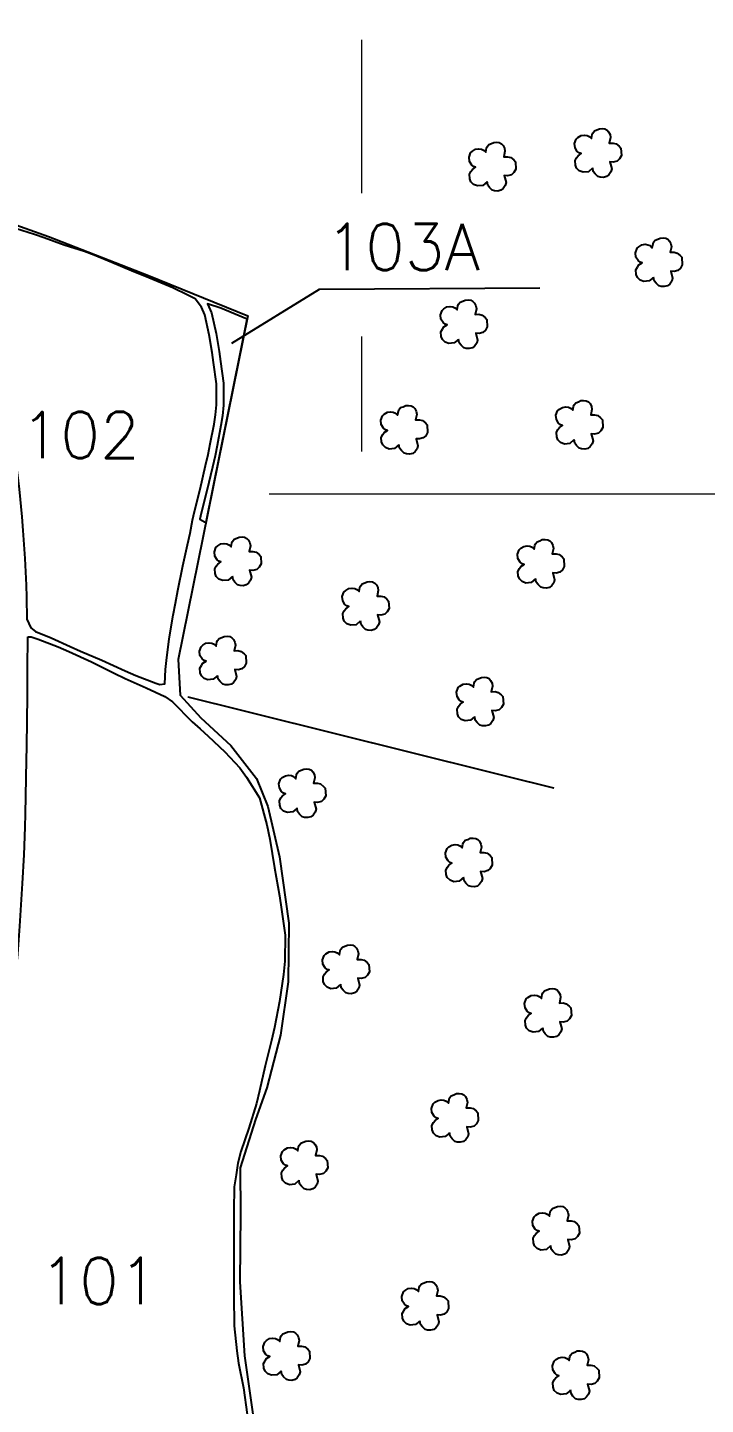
# Model space of a CAD drawing. Extents: x 724231 to 728431, y 7817664 to 7823604.
# Drawn here: x 726412 to 726793, y 7821088 to 7821862 of the extents above; entities that cross this region are included whole.
import ezdxf

# ---------------------------------------------------------------- set-up
doc = ezdxf.new("R2010")
doc.units = 0
doc.header["$MEASUREMENT"] = 0
doc.linetypes.add('CONTINUO', pattern=[0])
for name, color, linetype, lineweight in [('0114000626', 1, 'Continuous', 25), ('0114000626101', 5, 'Continuous', 25), ('0114000626102', 5, 'Continuous', 25), ('0114000626103', 5, 'Continuous', 25), ('MALHA', 8, 'Continuous', 9)]:
    doc.layers.add(name, color=color, linetype=linetype, lineweight=lineweight)
for name, color, linetype in [('_SIMBOLO ARVORE', 118, 'Continuous'), ('CERCA', 56, 'CONTINUO'), ('TEXTO_NUN_TAL', 7, 'Continuous')]:
    doc.layers.add(name, color=color, linetype=linetype)
doc.styles.add('Simplex', font='simplex.shx')
doc.linetypes.add('CERCA_5000', pattern='A,25,-10,["+",Standard,S=8,R=45,X=-1.5,Y=-4.75],-4.5', length=39.5)

msp = doc.modelspace()

# ---------------------------------------------------------------- linework, layer by layer
at = {"linetype": 'Continuous'}
msp.add_lwpolyline([(726527.11, 7821684.65), (726576.31, 7821715.16), (726699.94, 7821715.82)], dxfattribs=at)
at = {"layer": '0114000626', "linetype": 'CONTINUO'}
msp.add_lwpolyline([(726073.72, 7821871.99), (726153.26, 7821844.5), (726229.98, 7821813.78), (726312.67, 7821784.35), (726424.15, 7821744.72), (726480.24, 7821722.73), (726536, 7821700.09), (726496.94, 7821507), (726497.97, 7821487.05), (726509.7, 7821474.32), (726526.46, 7821458.64), (726540.86, 7821440.12), (726547.15, 7821424.34), (726553.8, 7821396.12), (726559.05, 7821358.84), (726558.65, 7821325.86), (726554.31, 7821295.9), (726546.76, 7821266.37), (726540.38, 7821248.65), (726531.61, 7821221.5), (726531.87, 7821195.73), (726531.56, 7821157.41), (726534.18, 7821115.78), (726540.92, 7821068.61)], dxfattribs=at)
at = {"layer": '0114000626101', "linetype": 'CONTINUO', "flags": 128}
msp.add_lwpolyline([(726412.39, 7821519.84), (726414.41, 7821519.67), (726418.27, 7821518.39), (726429.44, 7821514.09), (726435.41, 7821511.56), (726448.13, 7821505.77), (726461.01, 7821499.37), (726467.16, 7821496.43), (726478.84, 7821491.1), (726489.42, 7821486.2), (726493.65, 7821483.23), (726504.72, 7821472.05), (726509.19, 7821468.12), (726513.77, 7821463.97), (726523.15, 7821455.21), (726531.46, 7821446.06), (726535.34, 7821440.88), (726542.56, 7821429.35), (726546.64, 7821414.04), (726548.33, 7821406.15), (726550.99, 7821389.93), (726553.8, 7821374.17), (726555, 7821366.61), (726556.99, 7821352.1), (726556.72, 7821337.55), (726556.09, 7821330.09), (726553.81, 7821314.83), (726550.97, 7821300.19), (726549.34, 7821292.97), (726545.7, 7821278.74), (726542.64, 7821264.62), (726540.82, 7821257.63), (726536.6, 7821243.8), (726532.07, 7821230.55), (726530.42, 7821223.96), (726529.37, 7821217.4), (726528.33, 7821210.84), (726528.23, 7821197.26), (726528.2, 7821189.95), (726528.18, 7821174.3), (726528.11, 7821157.9), (726528.14, 7821149.58), (726528.33, 7821132.72), (726529.75, 7821118.65), (726530.79, 7821111.66), (726533.51, 7821097.77), (726535.58, 7821082.92), (726536.44, 7821075.44), (726537.79, 7821060.39), (726538.13, 7821046.54), (726538.36, 7821040.13), (726538.96, 7821028.33), (726541.52, 7821014.04), (726542.73, 7821006.42), (726545, 7820990.23), (726546.92, 7820975.74), (726547.77, 7820968.82), (726549.24, 7820955.63), (726549.76, 7820941.68), (726549.78, 7820936.22), (726549.55, 7820932.27), (726548.11, 7820930.06), (726544.46, 7820930.52), (726541.18, 7820931.81), (726531.7, 7820936.5), (726519.43, 7820942.53), (726513.01, 7820945.72), (726499.63, 7820952.43), (726488.53, 7820958.15), (726482.41, 7820961.36), (726469.03, 7820968.46), (726454.46, 7820975.53), (726447.69, 7820978.92), (726435.19, 7820985.42), (726420.32, 7820993.45), (726413.57, 7820997.01), (726401.43, 7821003.26), (726389.9, 7821008.34), (726385.16, 7821010.48), (726377.74, 7821013.96), (726377.09, 7821019.34), (726377.24, 7821023.15), (726378.51, 7821033.03), (726380.25, 7821046.99), (726381.06, 7821054.59), (726382.52, 7821071.05), (726383.9, 7821086.97), (726384.66, 7821095), (726386.32, 7821111.18), (726387.96, 7821127.97), (726388.77, 7821136.67), (726390.36, 7821154.65), (726392.26, 7821173.51), (726393.2, 7821182.69), (726395.07, 7821200.59), (726396.59, 7821215.44), (726397.34, 7821223.2), (726398.8, 7821239.39), (726400.07, 7821254.23), (726400.68, 7821261.76), (726401.86, 7821277.06), (726402.93, 7821293.38), (726403.52, 7821301.54), (726404.8, 7821317.86), (726406.14, 7821333.53), (726406.78, 7821341.41), (726408, 7821357.22), (726409.47, 7821381.16), (726410.48, 7821397.22), (726410.97, 7821412.75), (726411.16, 7821420.3), (726411.73, 7821450.55), (726411.85, 7821458.22), (726412.17, 7821486.81), (726412.35, 7821505.68), (726412.4, 7821515.88)], close=True, dxfattribs=at)
at = {"layer": '0114000626102', "linetype": 'CONTINUO', "flags": 128}
msp.add_lwpolyline([(726389.01, 7821715.72), (726392.06, 7821701.38), (726393.56, 7821693.96), (726396.51, 7821678.65), (726399.17, 7821663.66), (726400.43, 7821656.1), (726402.83, 7821640.83), (726404.84, 7821625.94), (726405.78, 7821618.33), (726407.56, 7821602.79), (726409.02, 7821587.21), (726409.66, 7821579.41), (726410.76, 7821563.79), (726411.42, 7821548.84), (726411.63, 7821542.02), (726411.82, 7821529.66), (726414.05, 7821524.81), (726416.79, 7821522.7), (726425.55, 7821519.13), (726436.28, 7821514.25), (726441.99, 7821511.76), (726454.08, 7821506.68), (726467.06, 7821500.67), (726473.13, 7821498.09), (726484.43, 7821493.77), (726486.63, 7821492.97), (726489.3, 7821493.27), (726489.85, 7821501.41), (726490.35, 7821506.48), (726491.84, 7821518.63), (726494.11, 7821531.84), (726495.35, 7821538.69), (726496.7, 7821545.8), (726499.58, 7821559.67), (726502.2, 7821571.44), (726503.57, 7821577.99), (726504.89, 7821585.3), (726506.02, 7821590.23), (726509.19, 7821602.66), (726512.31, 7821615.99), (726513.7, 7821622.25), (726514.92, 7821628.09), (726517.03, 7821639.17), (726517.93, 7821644.4), (726518.37, 7821650), (726518.35, 7821661.93), (726516.81, 7821673.91), (726515.99, 7821679.42), (726514.29, 7821689.47), (726511.83, 7821700.6), (726509.92, 7821704.89), (726506.51, 7821709.6), (726502.33, 7821711.7), (726493.85, 7821715.81), (726489.39, 7821717.73), (726480.32, 7821721.5), (726475.71, 7821723.33), (726470.63, 7821725.42), (726459.54, 7821730.11), (726449.62, 7821734.22), (726444.28, 7821736.15), (726432.86, 7821739.77), (726421.57, 7821743.92), (726416.12, 7821745.81), (726405.58, 7821749.22), (726396.43, 7821752.16), (726392.43, 7821753.32), (726389.01, 7821754.17), (726385.8, 7821754.05), (726384.09, 7821752.61), (726382.78, 7821751.01), (726383.1, 7821744.14), (726385.27, 7821733.51), (726386.45, 7821727.82)], close=True, dxfattribs=at)
at = {"layer": '0114000626103'}
msp.add_lwpolyline([(726531.12, 7821700.13), (726520.85, 7821704.45), (726513.42, 7821706.75), (726515.61, 7821701.84), (726518.17, 7821690.22), (726519.9, 7821680.04), (726520.73, 7821674.45), (726522.3, 7821662.18), (726522.33, 7821649.84), (726521.86, 7821643.9), (726520.92, 7821638.46), (726518.8, 7821627.31), (726517.57, 7821621.41), (726516.17, 7821615.11), (726513.03, 7821601.72), (726509.86, 7821589.3), (726509.09, 7821585.92), (726511.63, 7821584.34), (726512.54, 7821584.09), (726535.62, 7821698.14)], close=True, dxfattribs=at)
at = {"layer": '_SIMBOLO ARVORE', "linetype": 'CONTINUO'}
for points in [[(726729.66, 7821783.04, 0), (726727.29, 7821781.05, 0), (726724.28, 7821780.71, 0), (726722.14, 7821781.54, 0), (726720.61, 7821783.04, 0), (726719.99, 7821784.75, 0), (726719.82, 7821787.28, 0), (726720.64, 7821788.88, 0), (726721.5, 7821790.06, 0), (726723.23, 7821791.23, 0), (726722.13, 7821791.59, 0), (726721.05, 7821792.48, 0), (726719.77, 7821794.5, 0), (726719.53, 7821796.9, 0), (726720.46, 7821799.4, 0), (726721.43, 7821800.29, 0), (726723.2, 7821801.37, 0), (726725.05, 7821801.62, 0), (726726.54, 7821801.41, 0), (726727.71, 7821800.87, 0), (726729, 7821799.72, 0), (726729.38, 7821801.91, 0), (726729.71, 7821802.79, 0), (726730.67, 7821804.01, 0), (726732.1, 7821804.53, 0), (726733.5, 7821805.15, 0), (726735.07, 7821805.29, 0), (726736.55, 7821805.08, 0), (726737.76, 7821804.44, 0), (726738.65, 7821803.48, 0), (726739.44, 7821801.93, 0), (726739.74, 7821800.2, 0), (726739.03, 7821797.13, 0), (726741.18, 7821797.17, 0), (726742.96, 7821796.74, 0), (726744.64, 7821795.41, 0), (726745.57, 7821794.35, 0), (726745.82, 7821790.12, 0), (726744.79, 7821788.23, 0), (726743.41, 7821786.96, 0), (726741.24, 7821786.39, 0), (726739.34, 7821786.55, 0), (726740.36, 7821782.6, 0), (726739.89, 7821780.92, 0), (726738.75, 7821779.31, 0), (726737.49, 7821778.31, 0), (726735.71, 7821777.88, 0), (726733.94, 7821777.98, 0), (726732.61, 7821778.36, 0), (726731.09, 7821779.85, 0), (726730.05, 7821781.2, 0), (726729.73, 7821783.25, 0)], [(726670.36, 7821775.37, 0), (726667.99, 7821773.39, 0), (726664.98, 7821773.04, 0), (726662.83, 7821773.87, 0), (726661.31, 7821775.37, 0), (726660.68, 7821777.08, 0), (726660.51, 7821779.61, 0), (726661.33, 7821781.21, 0), (726662.2, 7821782.39, 0), (726663.93, 7821783.56, 0), (726662.83, 7821783.92, 0), (726661.74, 7821784.81, 0), (726660.46, 7821786.83, 0), (726660.23, 7821789.23, 0), (726661.15, 7821791.73, 0), (726662.12, 7821792.62, 0), (726663.89, 7821793.7, 0), (726665.75, 7821793.95, 0), (726667.23, 7821793.74, 0), (726668.41, 7821793.2, 0), (726669.69, 7821792.05, 0), (726670.08, 7821794.24, 0), (726670.41, 7821795.12, 0), (726671.37, 7821796.34, 0), (726672.8, 7821796.86, 0), (726674.19, 7821797.48, 0), (726675.76, 7821797.62, 0), (726677.25, 7821797.41, 0), (726678.45, 7821796.77, 0), (726679.35, 7821795.81, 0), (726680.13, 7821794.26, 0), (726680.44, 7821792.53, 0), (726679.73, 7821789.46, 0), (726681.88, 7821789.5, 0), (726683.66, 7821789.07, 0), (726685.34, 7821787.74, 0), (726686.27, 7821786.68, 0), (726686.52, 7821782.45, 0), (726685.48, 7821780.56, 0), (726684.11, 7821779.29, 0), (726681.94, 7821778.72, 0), (726680.04, 7821778.88, 0), (726681.05, 7821774.93, 0), (726680.59, 7821773.25, 0), (726679.45, 7821771.64, 0), (726678.19, 7821770.64, 0), (726676.4, 7821770.21, 0), (726674.63, 7821770.31, 0), (726673.3, 7821770.69, 0), (726671.78, 7821772.18, 0), (726670.75, 7821773.53, 0), (726670.43, 7821775.58, 0)], [(726763.85, 7821721.68, 0), (726761.48, 7821719.7, 0), (726758.47, 7821719.35, 0), (726756.32, 7821720.18, 0), (726754.8, 7821721.68, 0), (726754.17, 7821723.39, 0), (726754, 7821725.92, 0), (726754.82, 7821727.52, 0), (726755.69, 7821728.7, 0), (726757.42, 7821729.87, 0), (726756.32, 7821730.23, 0), (726755.23, 7821731.12, 0), (726753.95, 7821733.14, 0), (726753.72, 7821735.54, 0), (726754.64, 7821738.04, 0), (726755.61, 7821738.93, 0), (726757.38, 7821740.01, 0), (726759.24, 7821740.26, 0), (726760.72, 7821740.05, 0), (726761.9, 7821739.51, 0), (726763.18, 7821738.36, 0), (726763.57, 7821740.55, 0), (726763.9, 7821741.43, 0), (726764.86, 7821742.65, 0), (726766.29, 7821743.17, 0), (726767.68, 7821743.79, 0), (726769.25, 7821743.93, 0), (726770.74, 7821743.72, 0), (726771.94, 7821743.09, 0), (726772.84, 7821742.12, 0), (726773.62, 7821740.57, 0), (726773.93, 7821738.84, 0), (726773.22, 7821735.77, 0), (726775.37, 7821735.81, 0), (726777.15, 7821735.38, 0), (726778.83, 7821734.05, 0), (726779.76, 7821732.99, 0), (726780.01, 7821728.76, 0), (726778.97, 7821726.87, 0), (726777.6, 7821725.61, 0), (726775.43, 7821725.03, 0), (726773.53, 7821725.19, 0), (726774.54, 7821721.24, 0), (726774.08, 7821719.56, 0), (726772.94, 7821717.96, 0), (726771.68, 7821716.95, 0), (726769.89, 7821716.52, 0), (726768.12, 7821716.62, 0), (726766.79, 7821717, 0), (726765.27, 7821718.49, 0), (726764.24, 7821719.84, 0), (726763.92, 7821721.89, 0)], [(726654.31, 7821686.82, 0), (726651.94, 7821684.83, 0), (726648.93, 7821684.48, 0), (726646.79, 7821685.32, 0), (726645.26, 7821686.81, 0), (726644.64, 7821688.53, 0), (726644.47, 7821691.06, 0), (726645.29, 7821692.65, 0), (726646.15, 7821693.84, 0), (726647.88, 7821695.01, 0), (726646.78, 7821695.36, 0), (726645.7, 7821696.26, 0), (726644.42, 7821698.28, 0), (726644.18, 7821700.68, 0), (726645.11, 7821703.17, 0), (726646.08, 7821704.07, 0), (726647.85, 7821705.15, 0), (726649.7, 7821705.4, 0), (726651.19, 7821705.19, 0), (726652.36, 7821704.65, 0), (726653.64, 7821703.5, 0), (726654.03, 7821705.69, 0), (726654.36, 7821706.57, 0), (726655.32, 7821707.78, 0), (726656.75, 7821708.31, 0), (726658.15, 7821708.93, 0), (726659.72, 7821709.07, 0), (726661.2, 7821708.86, 0), (726662.41, 7821708.22, 0), (726663.3, 7821707.25, 0), (726664.09, 7821705.71, 0), (726664.39, 7821703.98, 0), (726663.68, 7821700.91, 0), (726665.83, 7821700.94, 0), (726667.61, 7821700.52, 0), (726669.29, 7821699.19, 0), (726670.22, 7821698.12, 0), (726670.47, 7821693.9, 0), (726669.44, 7821692, 0), (726668.06, 7821690.74, 0), (726665.89, 7821690.16, 0), (726663.99, 7821690.33, 0), (726665.01, 7821686.38, 0), (726664.54, 7821684.7, 0), (726663.4, 7821683.09, 0), (726662.14, 7821682.09, 0), (726660.36, 7821681.65, 0), (726658.59, 7821681.76, 0), (726657.26, 7821682.14, 0), (726655.74, 7821683.63, 0), (726654.7, 7821684.98, 0), (726654.38, 7821687.02, 0)], [(726620.82, 7821627.55, 0), (726618.45, 7821625.56, 0), (726615.44, 7821625.22, 0), (726613.3, 7821626.05, 0), (726611.78, 7821627.55, 0), (726611.15, 7821629.26, 0), (726610.98, 7821631.79, 0), (726611.8, 7821633.39, 0), (726612.66, 7821634.57, 0), (726614.4, 7821635.74, 0), (726613.29, 7821636.1, 0), (726612.21, 7821636.99, 0), (726610.93, 7821639.01, 0), (726610.7, 7821641.41, 0), (726611.62, 7821643.91, 0), (726612.59, 7821644.8, 0), (726614.36, 7821645.88, 0), (726616.21, 7821646.13, 0), (726617.7, 7821645.92, 0), (726618.87, 7821645.38, 0), (726620.16, 7821644.23, 0), (726620.54, 7821646.42, 0), (726620.87, 7821647.3, 0), (726621.83, 7821648.52, 0), (726623.26, 7821649.04, 0), (726624.66, 7821649.66, 0), (726626.23, 7821649.8, 0), (726627.71, 7821649.59, 0), (726628.92, 7821648.95, 0), (726629.81, 7821647.99, 0), (726630.6, 7821646.44, 0), (726630.91, 7821644.71, 0), (726630.19, 7821641.64, 0), (726632.34, 7821641.68, 0), (726634.12, 7821641.25, 0), (726635.8, 7821639.92, 0), (726636.73, 7821638.86, 0), (726636.98, 7821634.63, 0), (726635.95, 7821632.74, 0), (726634.57, 7821631.47, 0), (726632.4, 7821630.9, 0), (726630.5, 7821631.06, 0), (726631.52, 7821627.11, 0), (726631.05, 7821625.43, 0), (726629.91, 7821623.82, 0), (726628.65, 7821622.82, 0), (726626.87, 7821622.38, 0), (726625.1, 7821622.49, 0), (726623.77, 7821622.87, 0), (726622.25, 7821624.36, 0), (726621.21, 7821625.71, 0), (726620.89, 7821627.76, 0)], [(726719.19, 7821630.34, 0), (726716.83, 7821628.35, 0), (726713.82, 7821628.01, 0), (726711.67, 7821628.84, 0), (726710.15, 7821630.33, 0), (726709.52, 7821632.05, 0), (726709.35, 7821634.58, 0), (726710.17, 7821636.18, 0), (726711.04, 7821637.36, 0), (726712.77, 7821638.53, 0), (726711.67, 7821638.88, 0), (726710.58, 7821639.78, 0), (726709.3, 7821641.8, 0), (726709.07, 7821644.2, 0), (726709.99, 7821646.7, 0), (726710.96, 7821647.59, 0), (726712.73, 7821648.67, 0), (726714.59, 7821648.92, 0), (726716.07, 7821648.71, 0), (726717.24, 7821648.17, 0), (726718.53, 7821647.02, 0), (726718.92, 7821649.21, 0), (726719.24, 7821650.09, 0), (726720.2, 7821651.3, 0), (726721.63, 7821651.83, 0), (726723.03, 7821652.45, 0), (726724.6, 7821652.59, 0), (726726.08, 7821652.38, 0), (726727.29, 7821651.74, 0), (726728.19, 7821650.78, 0), (726728.97, 7821649.23, 0), (726729.28, 7821647.5, 0), (726728.57, 7821644.43, 0), (726730.72, 7821644.47, 0), (726732.5, 7821644.04, 0), (726734.17, 7821642.71, 0), (726735.11, 7821641.65, 0), (726735.36, 7821637.42, 0), (726734.32, 7821635.52, 0), (726732.94, 7821634.26, 0), (726730.78, 7821633.68, 0), (726728.88, 7821633.85, 0), (726729.89, 7821629.9, 0), (726729.43, 7821628.22, 0), (726728.28, 7821626.61, 0), (726727.03, 7821625.61, 0), (726725.24, 7821625.17, 0), (726723.47, 7821625.28, 0), (726722.14, 7821625.66, 0), (726720.62, 7821627.15, 0), (726719.59, 7821628.5, 0), (726719.27, 7821630.55, 0)], [(726527.33, 7821553.64, 0), (726524.96, 7821551.65, 0), (726521.95, 7821551.31, 0), (726519.81, 7821552.14, 0), (726518.29, 7821553.64, 0), (726517.66, 7821555.35, 0), (726517.49, 7821557.88, 0), (726518.31, 7821559.48, 0), (726519.17, 7821560.66, 0), (726520.91, 7821561.83, 0), (726519.8, 7821562.19, 0), (726518.72, 7821563.08, 0), (726517.44, 7821565.1, 0), (726517.21, 7821567.5, 0), (726518.13, 7821570, 0), (726519.1, 7821570.89, 0), (726520.87, 7821571.97, 0), (726522.72, 7821572.22, 0), (726524.21, 7821572.01, 0), (726525.38, 7821571.47, 0), (726526.67, 7821570.32, 0), (726527.05, 7821572.51, 0), (726527.38, 7821573.39, 0), (726528.34, 7821574.61, 0), (726529.77, 7821575.13, 0), (726531.17, 7821575.75, 0), (726532.74, 7821575.89, 0), (726534.22, 7821575.68, 0), (726535.43, 7821575.04, 0), (726536.32, 7821574.08, 0), (726537.11, 7821572.53, 0), (726537.42, 7821570.8, 0), (726536.7, 7821567.73, 0), (726538.85, 7821567.77, 0), (726540.63, 7821567.34, 0), (726542.31, 7821566.01, 0), (726543.24, 7821564.95, 0), (726543.49, 7821560.72, 0), (726542.46, 7821558.83, 0), (726541.08, 7821557.56, 0), (726538.91, 7821556.99, 0), (726537.01, 7821557.15, 0), (726538.03, 7821553.2, 0), (726537.56, 7821551.52, 0), (726536.42, 7821549.91, 0), (726535.16, 7821548.91, 0), (726533.38, 7821548.47, 0), (726531.61, 7821548.58, 0), (726530.28, 7821548.96, 0), (726528.76, 7821550.45, 0), (726527.72, 7821551.8, 0), (726527.4, 7821553.85, 0)], [(726697.57, 7821552.25, 0), (726695.2, 7821550.26, 0), (726692.19, 7821549.91, 0), (726690.04, 7821550.75, 0), (726688.52, 7821552.24, 0), (726687.89, 7821553.95, 0), (726687.72, 7821556.48, 0), (726688.54, 7821558.08, 0), (726689.41, 7821559.26, 0), (726691.14, 7821560.44, 0), (726690.04, 7821560.79, 0), (726688.95, 7821561.69, 0), (726687.67, 7821563.7, 0), (726687.44, 7821566.1, 0), (726688.36, 7821568.6, 0), (726689.33, 7821569.5, 0), (726691.1, 7821570.58, 0), (726692.96, 7821570.83, 0), (726694.44, 7821570.62, 0), (726695.61, 7821570.07, 0), (726696.9, 7821568.92, 0), (726697.29, 7821571.12, 0), (726697.61, 7821571.99, 0), (726698.58, 7821573.21, 0), (726700.01, 7821573.74, 0), (726701.4, 7821574.36, 0), (726702.97, 7821574.5, 0), (726704.46, 7821574.29, 0), (726705.66, 7821573.65, 0), (726706.56, 7821572.68, 0), (726707.34, 7821571.13, 0), (726707.65, 7821569.41, 0), (726706.94, 7821566.34, 0), (726709.09, 7821566.37, 0), (726710.87, 7821565.94, 0), (726712.55, 7821564.61, 0), (726713.48, 7821563.55, 0), (726713.73, 7821559.32, 0), (726712.69, 7821557.43, 0), (726711.32, 7821556.17, 0), (726709.15, 7821555.59, 0), (726707.25, 7821555.76, 0), (726708.26, 7821551.81, 0), (726707.8, 7821550.13, 0), (726706.66, 7821548.52, 0), (726705.4, 7821547.52, 0), (726703.61, 7821547.08, 0), (726701.84, 7821547.19, 0), (726700.51, 7821547.56, 0), (726698.99, 7821549.06, 0), (726697.96, 7821550.41, 0), (726697.64, 7821552.45, 0)], [(726599.19, 7821528.54, 0), (726596.82, 7821526.55, 0), (726593.81, 7821526.21, 0), (726591.67, 7821527.04, 0), (726590.15, 7821528.53, 0), (726589.52, 7821530.25, 0), (726589.35, 7821532.78, 0), (726590.17, 7821534.38, 0), (726591.03, 7821535.56, 0), (726592.77, 7821536.73, 0), (726591.66, 7821537.08, 0), (726590.58, 7821537.98, 0), (726589.3, 7821540, 0), (726589.07, 7821542.4, 0), (726589.99, 7821544.9, 0), (726590.96, 7821545.79, 0), (726592.73, 7821546.87, 0), (726594.58, 7821547.12, 0), (726596.07, 7821546.91, 0), (726597.24, 7821546.37, 0), (726598.53, 7821545.22, 0), (726598.91, 7821547.41, 0), (726599.24, 7821548.29, 0), (726600.2, 7821549.5, 0), (726601.63, 7821550.03, 0), (726603.03, 7821550.65, 0), (726604.6, 7821550.79, 0), (726606.08, 7821550.58, 0), (726607.29, 7821549.94, 0), (726608.19, 7821548.97, 0), (726608.97, 7821547.43, 0), (726609.28, 7821545.7, 0), (726608.56, 7821542.63, 0), (726610.72, 7821542.66, 0), (726612.5, 7821542.24, 0), (726614.17, 7821540.91, 0), (726615.1, 7821539.84, 0), (726615.36, 7821535.62, 0), (726614.32, 7821533.72, 0), (726612.94, 7821532.46, 0), (726610.77, 7821531.88, 0), (726608.87, 7821532.05, 0), (726609.89, 7821528.1, 0), (726609.42, 7821526.42, 0), (726608.28, 7821524.81, 0), (726607.03, 7821523.81, 0), (726605.24, 7821523.37, 0), (726603.47, 7821523.48, 0), (726602.14, 7821523.86, 0), (726600.62, 7821525.35, 0), (726599.58, 7821526.7, 0), (726599.27, 7821528.74, 0)], [(726518.96, 7821497.86, 0), (726516.59, 7821495.87, 0), (726513.58, 7821495.53, 0), (726511.43, 7821496.36, 0), (726509.91, 7821497.85, 0), (726509.28, 7821499.57, 0), (726509.11, 7821502.1, 0), (726509.93, 7821503.7, 0), (726510.8, 7821504.88, 0), (726512.53, 7821506.05, 0), (726511.43, 7821506.4, 0), (726510.34, 7821507.3, 0), (726509.06, 7821509.32, 0), (726508.83, 7821511.72, 0), (726509.76, 7821514.22, 0), (726510.73, 7821515.11, 0), (726512.49, 7821516.19, 0), (726514.35, 7821516.44, 0), (726515.83, 7821516.23, 0), (726517.01, 7821515.69, 0), (726518.29, 7821514.54, 0), (726518.68, 7821516.73, 0), (726519.01, 7821517.61, 0), (726519.97, 7821518.82, 0), (726521.4, 7821519.35, 0), (726522.79, 7821519.97, 0), (726524.36, 7821520.11, 0), (726525.85, 7821519.9, 0), (726527.06, 7821519.26, 0), (726527.95, 7821518.3, 0), (726528.74, 7821516.75, 0), (726529.04, 7821515.02, 0), (726528.33, 7821511.95, 0), (726530.48, 7821511.99, 0), (726532.26, 7821511.56, 0), (726533.94, 7821510.23, 0), (726534.87, 7821509.17, 0), (726535.12, 7821504.94, 0), (726534.08, 7821503.04, 0), (726532.71, 7821501.78, 0), (726530.54, 7821501.2, 0), (726528.64, 7821501.37, 0), (726529.65, 7821497.42, 0), (726529.19, 7821495.74, 0), (726528.05, 7821494.13, 0), (726526.79, 7821493.13, 0), (726525, 7821492.69, 0), (726523.23, 7821492.8, 0), (726521.91, 7821493.18, 0), (726520.38, 7821494.67, 0), (726519.35, 7821496.02, 0), (726519.03, 7821498.07, 0)], [(726663.38, 7821474.85, 0), (726661.01, 7821472.86, 0), (726658, 7821472.52, 0), (726655.86, 7821473.35, 0), (726654.33, 7821474.84, 0), (726653.71, 7821476.56, 0), (726653.54, 7821479.09, 0), (726654.36, 7821480.69, 0), (726655.22, 7821481.87, 0), (726656.95, 7821483.04, 0), (726655.85, 7821483.39, 0), (726654.76, 7821484.29, 0), (726653.49, 7821486.31, 0), (726653.25, 7821488.71, 0), (726654.18, 7821491.21, 0), (726655.15, 7821492.1, 0), (726656.92, 7821493.18, 0), (726658.77, 7821493.43, 0), (726660.26, 7821493.22, 0), (726661.43, 7821492.68, 0), (726662.71, 7821491.53, 0), (726663.1, 7821493.72, 0), (726663.43, 7821494.6, 0), (726664.39, 7821495.81, 0), (726665.82, 7821496.34, 0), (726667.22, 7821496.96, 0), (726668.79, 7821497.1, 0), (726670.27, 7821496.89, 0), (726671.48, 7821496.25, 0), (726672.37, 7821495.29, 0), (726673.16, 7821493.74, 0), (726673.46, 7821492.01, 0), (726672.75, 7821488.94, 0), (726674.9, 7821488.98, 0), (726676.68, 7821488.55, 0), (726678.36, 7821487.22, 0), (726679.29, 7821486.16, 0), (726679.54, 7821481.93, 0), (726678.51, 7821480.03, 0), (726677.13, 7821478.77, 0), (726674.96, 7821478.19, 0), (726673.06, 7821478.36, 0), (726674.08, 7821474.41, 0), (726673.61, 7821472.73, 0), (726672.47, 7821471.12, 0), (726671.21, 7821470.12, 0), (726669.43, 7821469.68, 0), (726667.66, 7821469.79, 0), (726666.33, 7821470.17, 0), (726664.81, 7821471.66, 0), (726663.77, 7821473.01, 0), (726663.45, 7821475.06, 0)], [(726563.6, 7821423.38, 0), (726561.23, 7821421.39, 0), (726558.22, 7821421.05, 0), (726556.08, 7821421.88, 0), (726554.56, 7821423.38, 0), (726553.93, 7821425.09, 0), (726553.76, 7821427.62, 0), (726554.58, 7821429.22, 0), (726555.44, 7821430.4, 0), (726557.18, 7821431.57, 0), (726556.07, 7821431.93, 0), (726554.99, 7821432.82, 0), (726553.71, 7821434.84, 0), (726553.48, 7821437.24, 0), (726554.4, 7821439.74, 0), (726555.37, 7821440.63, 0), (726557.14, 7821441.71, 0), (726558.99, 7821441.96, 0), (726560.48, 7821441.75, 0), (726561.65, 7821441.21, 0), (726562.94, 7821440.06, 0), (726563.32, 7821442.25, 0), (726563.65, 7821443.13, 0), (726564.61, 7821444.35, 0), (726566.04, 7821444.87, 0), (726567.44, 7821445.49, 0), (726569.01, 7821445.63, 0), (726570.49, 7821445.42, 0), (726571.7, 7821444.78, 0), (726572.59, 7821443.82, 0), (726573.38, 7821442.27, 0), (726573.69, 7821440.54, 0), (726572.97, 7821437.47, 0), (726575.12, 7821437.51, 0), (726576.9, 7821437.08, 0), (726578.58, 7821435.75, 0), (726579.51, 7821434.69, 0), (726579.76, 7821430.46, 0), (726578.73, 7821428.57, 0), (726577.35, 7821427.3, 0), (726575.18, 7821426.73, 0), (726573.28, 7821426.89, 0), (726574.3, 7821422.94, 0), (726573.83, 7821421.26, 0), (726572.69, 7821419.65, 0), (726571.43, 7821418.65, 0), (726569.65, 7821418.21, 0), (726567.88, 7821418.32, 0), (726566.55, 7821418.7, 0), (726565.03, 7821420.19, 0), (726563.99, 7821421.54, 0), (726563.67, 7821423.59, 0)], [(726657.08, 7821384.46, 0), (726654.71, 7821382.47, 0), (726651.7, 7821382.12, 0), (726649.56, 7821382.96, 0), (726648.03, 7821384.45, 0), (726647.4, 7821386.16, 0), (726647.23, 7821388.69, 0), (726648.06, 7821390.29, 0), (726648.92, 7821391.47, 0), (726650.65, 7821392.65, 0), (726649.55, 7821393, 0), (726648.46, 7821393.9, 0), (726647.18, 7821395.91, 0), (726646.95, 7821398.31, 0), (726647.88, 7821400.81, 0), (726648.85, 7821401.71, 0), (726650.61, 7821402.79, 0), (726652.47, 7821403.04, 0), (726653.95, 7821402.82, 0), (726655.13, 7821402.28, 0), (726656.41, 7821401.13, 0), (726656.8, 7821403.33, 0), (726657.13, 7821404.2, 0), (726658.09, 7821405.42, 0), (726659.52, 7821405.94, 0), (726660.91, 7821406.56, 0), (726662.48, 7821406.71, 0), (726663.97, 7821406.5, 0), (726665.18, 7821405.86, 0), (726666.07, 7821404.89, 0), (726666.86, 7821403.34, 0), (726667.16, 7821401.62, 0), (726666.45, 7821398.55, 0), (726668.6, 7821398.58, 0), (726670.38, 7821398.15, 0), (726672.06, 7821396.82, 0), (726672.99, 7821395.76, 0), (726673.24, 7821391.53, 0), (726672.2, 7821389.64, 0), (726670.83, 7821388.38, 0), (726668.66, 7821387.8, 0), (726666.76, 7821387.97, 0), (726667.77, 7821384.02, 0), (726667.31, 7821382.34, 0), (726666.17, 7821380.73, 0), (726664.91, 7821379.73, 0), (726663.13, 7821379.29, 0), (726661.35, 7821379.4, 0), (726660.03, 7821379.77, 0), (726658.5, 7821381.27, 0), (726657.47, 7821382.62, 0), (726657.15, 7821384.66, 0)], [(726588.08, 7821324.4, 0), (726585.71, 7821322.41, 0), (726582.7, 7821322.07, 0), (726580.56, 7821322.9, 0), (726579.04, 7821324.39, 0), (726578.41, 7821326.11, 0), (726578.24, 7821328.64, 0), (726579.06, 7821330.24, 0), (726579.93, 7821331.42, 0), (726581.66, 7821332.59, 0), (726580.56, 7821332.94, 0), (726579.47, 7821333.84, 0), (726578.19, 7821335.86, 0), (726577.96, 7821338.26, 0), (726578.88, 7821340.76, 0), (726579.85, 7821341.65, 0), (726581.62, 7821342.73, 0), (726583.47, 7821342.98, 0), (726584.96, 7821342.77, 0), (726586.13, 7821342.23, 0), (726587.42, 7821341.08, 0), (726587.8, 7821343.27, 0), (726588.13, 7821344.15, 0), (726589.09, 7821345.36, 0), (726590.52, 7821345.89, 0), (726591.92, 7821346.51, 0), (726593.49, 7821346.65, 0), (726594.97, 7821346.44, 0), (726596.18, 7821345.8, 0), (726597.08, 7821344.83, 0), (726597.86, 7821343.29, 0), (726598.17, 7821341.56, 0), (726597.45, 7821338.49, 0), (726599.61, 7821338.52, 0), (726601.39, 7821338.1, 0), (726603.06, 7821336.77, 0), (726603.99, 7821335.7, 0), (726604.25, 7821331.48, 0), (726603.21, 7821329.58, 0), (726601.83, 7821328.32, 0), (726599.66, 7821327.74, 0), (726597.76, 7821327.91, 0), (726598.78, 7821323.96, 0), (726598.31, 7821322.28, 0), (726597.17, 7821320.67, 0), (726595.92, 7821319.67, 0), (726594.13, 7821319.23, 0), (726592.36, 7821319.34, 0), (726591.03, 7821319.72, 0), (726589.51, 7821321.21, 0), (726588.47, 7821322.56, 0), (726588.16, 7821324.6, 0)], [(726701.59, 7821299.93, 0), (726699.22, 7821297.95, 0), (726696.21, 7821297.6, 0), (726694.07, 7821298.43, 0), (726692.55, 7821299.93, 0), (726691.92, 7821301.64, 0), (726691.75, 7821304.17, 0), (726692.57, 7821305.77, 0), (726693.43, 7821306.95, 0), (726695.17, 7821308.12, 0), (726694.06, 7821308.48, 0), (726692.98, 7821309.37, 0), (726691.7, 7821311.39, 0), (726691.47, 7821313.79, 0), (726692.39, 7821316.29, 0), (726693.36, 7821317.18, 0), (726695.13, 7821318.26, 0), (726696.98, 7821318.51, 0), (726698.47, 7821318.3, 0), (726699.64, 7821317.76, 0), (726700.93, 7821316.61, 0), (726701.31, 7821318.8, 0), (726701.64, 7821319.68, 0), (726702.6, 7821320.9, 0), (726704.03, 7821321.42, 0), (726705.43, 7821322.04, 0), (726707, 7821322.18, 0), (726708.48, 7821321.97, 0), (726709.69, 7821321.34, 0), (726710.58, 7821320.37, 0), (726711.37, 7821318.82, 0), (726711.68, 7821317.09, 0), (726710.96, 7821314.02, 0), (726713.11, 7821314.06, 0), (726714.89, 7821313.63, 0), (726716.57, 7821312.3, 0), (726717.5, 7821311.24, 0), (726717.75, 7821307.01, 0), (726716.72, 7821305.12, 0), (726715.34, 7821303.86, 0), (726713.17, 7821303.28, 0), (726711.27, 7821303.44, 0), (726712.29, 7821299.49, 0), (726711.82, 7821297.81, 0), (726710.68, 7821296.21, 0), (726709.42, 7821295.2, 0), (726707.64, 7821294.77, 0), (726705.87, 7821294.87, 0), (726704.54, 7821295.25, 0), (726703.02, 7821296.74, 0), (726701.98, 7821298.09, 0), (726701.67, 7821300.14, 0)], [(726649.29, 7821240.99, 0), (726646.92, 7821239, 0), (726643.91, 7821238.65, 0), (726641.77, 7821239.49, 0), (726640.24, 7821240.98, 0), (726639.62, 7821242.7, 0), (726639.44, 7821245.23, 0), (726640.27, 7821246.82, 0), (726641.13, 7821248, 0), (726642.86, 7821249.18, 0), (726641.76, 7821249.53, 0), (726640.67, 7821250.43, 0), (726639.39, 7821252.45, 0), (726639.16, 7821254.85, 0), (726640.09, 7821257.34, 0), (726641.06, 7821258.24, 0), (726642.82, 7821259.32, 0), (726644.68, 7821259.57, 0), (726646.16, 7821259.36, 0), (726647.34, 7821258.81, 0), (726648.62, 7821257.67, 0), (726649.01, 7821259.86, 0), (726649.34, 7821260.74, 0), (726650.3, 7821261.95, 0), (726651.73, 7821262.48, 0), (726653.12, 7821263.1, 0), (726654.69, 7821263.24, 0), (726656.18, 7821263.03, 0), (726657.39, 7821262.39, 0), (726658.28, 7821261.42, 0), (726659.07, 7821259.87, 0), (726659.37, 7821258.15, 0), (726658.66, 7821255.08, 0), (726660.81, 7821255.11, 0), (726662.59, 7821254.69, 0), (726664.27, 7821253.36, 0), (726665.2, 7821252.29, 0), (726665.45, 7821248.06, 0), (726664.41, 7821246.17, 0), (726663.04, 7821244.91, 0), (726660.87, 7821244.33, 0), (726658.97, 7821244.5, 0), (726659.98, 7821240.55, 0), (726659.52, 7821238.87, 0), (726658.38, 7821237.26, 0), (726657.12, 7821236.26, 0), (726655.34, 7821235.82, 0), (726653.56, 7821235.93, 0), (726652.24, 7821236.31, 0), (726650.71, 7821237.8, 0), (726649.68, 7821239.15, 0), (726649.36, 7821241.19, 0)], [(726564.71, 7821214.3, 0), (726562.35, 7821212.31, 0), (726559.34, 7821211.96, 0), (726557.19, 7821212.8, 0), (726555.67, 7821214.29, 0), (726555.04, 7821216, 0), (726554.87, 7821218.53, 0), (726555.69, 7821220.13, 0), (726556.56, 7821221.31, 0), (726558.29, 7821222.49, 0), (726557.19, 7821222.84, 0), (726556.1, 7821223.74, 0), (726554.82, 7821225.75, 0), (726554.59, 7821228.15, 0), (726555.51, 7821230.65, 0), (726556.48, 7821231.55, 0), (726558.25, 7821232.63, 0), (726560.11, 7821232.88, 0), (726561.59, 7821232.66, 0), (726562.76, 7821232.12, 0), (726564.05, 7821230.97, 0), (726564.43, 7821233.17, 0), (726564.76, 7821234.04, 0), (726565.72, 7821235.26, 0), (726567.15, 7821235.79, 0), (726568.55, 7821236.4, 0), (726570.12, 7821236.55, 0), (726571.6, 7821236.34, 0), (726572.81, 7821235.7, 0), (726573.71, 7821234.73, 0), (726574.49, 7821233.18, 0), (726574.8, 7821231.46, 0), (726574.09, 7821228.39, 0), (726576.24, 7821228.42, 0), (726578.02, 7821227.99, 0), (726579.69, 7821226.66, 0), (726580.62, 7821225.6, 0), (726580.88, 7821221.37, 0), (726579.84, 7821219.48, 0), (726578.46, 7821218.22, 0), (726576.29, 7821217.64, 0), (726574.39, 7821217.81, 0), (726575.41, 7821213.86, 0), (726574.94, 7821212.18, 0), (726573.8, 7821210.57, 0), (726572.55, 7821209.57, 0), (726570.76, 7821209.13, 0), (726568.99, 7821209.24, 0), (726567.66, 7821209.61, 0), (726566.14, 7821211.11, 0), (726565.1, 7821212.46, 0), (726564.79, 7821214.5, 0)], [(726706.04, 7821177.6, 0), (726703.67, 7821175.61, 0), (726700.66, 7821175.26, 0), (726698.52, 7821176.09, 0), (726697, 7821177.59, 0), (726696.37, 7821179.3, 0), (726696.2, 7821181.83, 0), (726697.02, 7821183.43, 0), (726697.89, 7821184.61, 0), (726699.62, 7821185.79, 0), (726698.52, 7821186.14, 0), (726697.43, 7821187.04, 0), (726696.15, 7821189.05, 0), (726695.92, 7821191.45, 0), (726696.84, 7821193.95, 0), (726697.81, 7821194.85, 0), (726699.58, 7821195.93, 0), (726701.43, 7821196.18, 0), (726702.92, 7821195.96, 0), (726704.09, 7821195.42, 0), (726705.38, 7821194.27, 0), (726705.76, 7821196.47, 0), (726706.09, 7821197.34, 0), (726707.05, 7821198.56, 0), (726708.48, 7821199.08, 0), (726709.88, 7821199.7, 0), (726711.45, 7821199.85, 0), (726712.93, 7821199.64, 0), (726714.14, 7821199, 0), (726715.04, 7821198.03, 0), (726715.82, 7821196.48, 0), (726716.13, 7821194.76, 0), (726715.41, 7821191.69, 0), (726717.57, 7821191.72, 0), (726719.35, 7821191.29, 0), (726721.02, 7821189.96, 0), (726721.95, 7821188.9, 0), (726722.21, 7821184.67, 0), (726721.17, 7821182.78, 0), (726719.79, 7821181.52, 0), (726717.62, 7821180.94, 0), (726715.72, 7821181.11, 0), (726716.74, 7821177.16, 0), (726716.27, 7821175.48, 0), (726715.13, 7821173.87, 0), (726713.88, 7821172.87, 0), (726712.09, 7821172.43, 0), (726710.32, 7821172.54, 0), (726708.99, 7821172.91, 0), (726707.47, 7821174.41, 0), (726706.43, 7821175.76, 0), (726706.12, 7821177.8, 0)], [(726632.6, 7821135.34, 0), (726630.23, 7821133.35, 0), (726627.22, 7821133, 0), (726625.07, 7821133.83, 0), (726623.55, 7821135.33, 0), (726622.92, 7821137.04, 0), (726622.75, 7821139.57, 0), (726623.57, 7821141.17, 0), (726624.44, 7821142.35, 0), (726626.17, 7821143.53, 0), (726625.07, 7821143.88, 0), (726623.98, 7821144.78, 0), (726622.7, 7821146.79, 0), (726622.47, 7821149.19, 0), (726623.39, 7821151.69, 0), (726624.36, 7821152.59, 0), (726626.13, 7821153.67, 0), (726627.99, 7821153.91, 0), (726629.47, 7821153.7, 0), (726630.64, 7821153.16, 0), (726631.93, 7821152.01, 0), (726632.32, 7821154.2, 0), (726632.65, 7821155.08, 0), (726633.61, 7821156.3, 0), (726635.04, 7821156.82, 0), (726636.43, 7821157.44, 0), (726638, 7821157.59, 0), (726639.49, 7821157.37, 0), (726640.69, 7821156.74, 0), (726641.59, 7821155.77, 0), (726642.37, 7821154.22, 0), (726642.68, 7821152.5, 0), (726641.97, 7821149.43, 0), (726644.12, 7821149.46, 0), (726645.9, 7821149.03, 0), (726647.58, 7821147.7, 0), (726648.51, 7821146.64, 0), (726648.76, 7821142.41, 0), (726647.72, 7821140.52, 0), (726646.35, 7821139.26, 0), (726644.18, 7821138.68, 0), (726642.28, 7821138.84, 0), (726643.29, 7821134.9, 0), (726642.83, 7821133.21, 0), (726641.69, 7821131.61, 0), (726640.43, 7821130.61, 0), (726638.64, 7821130.17, 0), (726636.87, 7821130.27, 0), (726635.54, 7821130.65, 0), (726634.02, 7821132.15, 0), (726632.99, 7821133.49, 0), (726632.67, 7821135.54, 0)], [(726554.7, 7821107.2, 0), (726552.34, 7821105.21, 0), (726549.33, 7821104.87, 0), (726547.18, 7821105.7, 0), (726545.66, 7821107.19, 0), (726545.03, 7821108.91, 0), (726544.86, 7821111.44, 0), (726545.68, 7821113.04, 0), (726546.55, 7821114.22, 0), (726548.28, 7821115.39, 0), (726547.18, 7821115.74, 0), (726546.09, 7821116.64, 0), (726544.81, 7821118.66, 0), (726544.58, 7821121.06, 0), (726545.5, 7821123.56, 0), (726546.47, 7821124.45, 0), (726548.24, 7821125.53, 0), (726550.1, 7821125.78, 0), (726551.58, 7821125.57, 0), (726552.75, 7821125.03, 0), (726554.04, 7821123.88, 0), (726554.43, 7821126.07, 0), (726554.75, 7821126.95, 0), (726555.71, 7821128.16, 0), (726557.14, 7821128.69, 0), (726558.54, 7821129.31, 0), (726560.11, 7821129.45, 0), (726561.59, 7821129.24, 0), (726562.8, 7821128.6, 0), (726563.7, 7821127.63, 0), (726564.48, 7821126.09, 0), (726564.79, 7821124.36, 0), (726564.08, 7821121.29, 0), (726566.23, 7821121.32, 0), (726568.01, 7821120.9, 0), (726569.68, 7821119.57, 0), (726570.62, 7821118.5, 0), (726570.87, 7821114.28, 0), (726569.83, 7821112.38, 0), (726568.45, 7821111.12, 0), (726566.29, 7821110.54, 0), (726564.38, 7821110.71, 0), (726565.4, 7821106.76, 0), (726564.93, 7821105.08, 0), (726563.79, 7821103.47, 0), (726562.54, 7821102.47, 0), (726560.75, 7821102.03, 0), (726558.98, 7821102.14, 0), (726557.65, 7821102.52, 0), (726556.13, 7821104.01, 0), (726555.09, 7821105.36, 0), (726554.78, 7821107.4, 0)], [(726717.17, 7821096.41, 0), (726714.8, 7821094.42, 0), (726711.79, 7821094.07, 0), (726709.65, 7821094.91, 0), (726708.13, 7821096.4, 0), (726707.5, 7821098.12, 0), (726707.33, 7821100.65, 0), (726708.15, 7821102.24, 0), (726709.01, 7821103.42, 0), (726710.75, 7821104.6, 0), (726709.64, 7821104.95, 0), (726708.56, 7821105.85, 0), (726707.28, 7821107.86, 0), (726707.05, 7821110.26, 0), (726707.97, 7821112.76, 0), (726708.94, 7821113.66, 0), (726710.71, 7821114.74, 0), (726712.56, 7821114.99, 0), (726714.05, 7821114.78, 0), (726715.22, 7821114.23, 0), (726716.51, 7821113.09, 0), (726716.89, 7821115.28, 0), (726717.22, 7821116.16, 0), (726718.18, 7821117.37, 0), (726719.61, 7821117.9, 0), (726721.01, 7821118.52, 0), (726722.58, 7821118.66, 0), (726724.06, 7821118.45, 0), (726725.27, 7821117.81, 0), (726726.16, 7821116.84, 0), (726726.95, 7821115.29, 0), (726727.26, 7821113.57, 0), (726726.54, 7821110.5, 0), (726728.69, 7821110.53, 0), (726730.47, 7821110.11, 0), (726732.15, 7821108.78, 0), (726733.08, 7821107.71, 0), (726733.33, 7821103.48, 0), (726732.3, 7821101.59, 0), (726730.92, 7821100.33, 0), (726728.75, 7821099.75, 0), (726726.85, 7821099.92, 0), (726727.87, 7821095.97, 0), (726727.4, 7821094.29, 0), (726726.26, 7821092.68, 0), (726725, 7821091.68, 0), (726723.22, 7821091.24, 0), (726721.45, 7821091.35, 0), (726720.12, 7821091.73, 0), (726718.6, 7821093.22, 0), (726717.56, 7821094.57, 0), (726717.25, 7821096.61, 0)]]:
    msp.add_polyline3d(points, dxfattribs=at)
at = {"layer": 'CERCA', "linetype": 'CERCA_5000', "const_width": 1}
msp.add_lwpolyline([(726502.25, 7821485.99), (726708.06, 7821434.74)], dxfattribs=at)
at = {"layer": 'MALHA'}
for p, q in [((726600, 7821769.06), (726600, 7821855.19)), ((726600, 7821623.95), (726600, 7821688.48)), ((726547.93, 7821600), (727253.04, 7821600))]:
    msp.add_line(p, q, dxfattribs=at)

# ---------------------------------------------------------------- texts
at = {"layer": 'TEXTO_NUN_TAL', "linetype": 'Continuous', "style": 'Simplex'}
for s, p in [('103A', (726579.59, 7821725.82, -703.41)), ('102', (726408.42, 7821620.14)), ('101', (726418.98, 7821144.87))]:
    msp.add_text(s, height=26, dxfattribs=at).set_placement(p)

doc.saveas('drawing.dxf')
